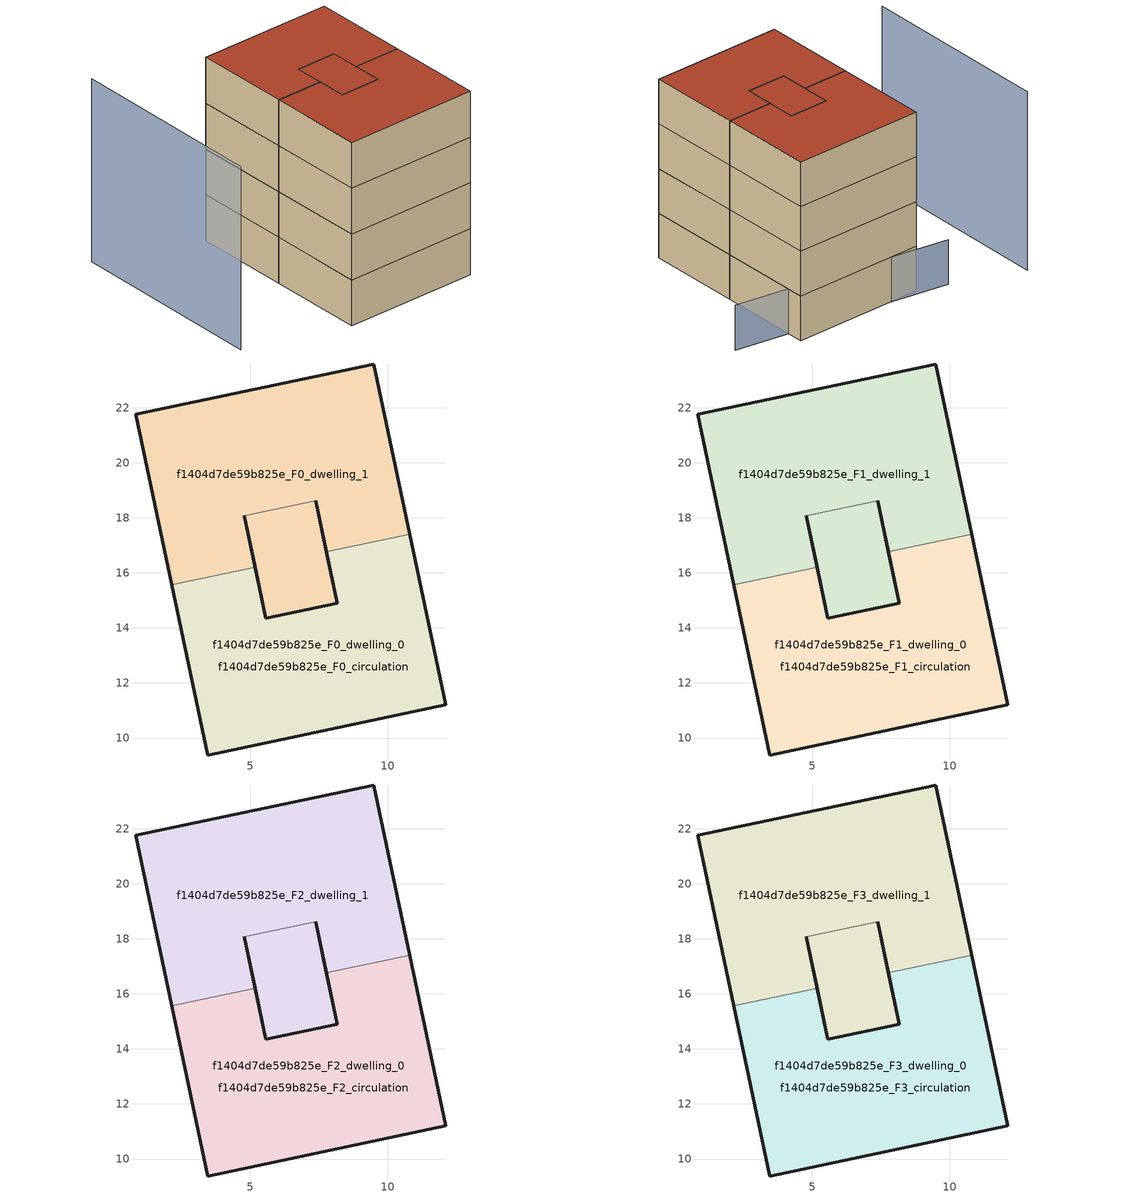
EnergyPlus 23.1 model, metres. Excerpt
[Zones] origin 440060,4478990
f1404d7de59b825e_F0_dwelling_0
 floor ground (EU_floor_Construction): 10.8,17.41 12.11,11.22 3.45,9.38 2.14,15.57 5.17,16.21 5.56,14.36 8.16,14.91 8.02,15.55 7.77,16.76 z0; 7.37,18.62 8.02,15.55 8.16,14.91 5.56,14.36 5.17,16.21 4.78,18.07 z0
 wall outside (EU_wall_Construction): 7.77,16.76 8.16,14.91 5.56,14.36 5.17,16.21 / 2.14,15.57 3.45,9.38 12.11,11.22 10.8,17.41 z0:3
 wall to f1404d7de59b825e_F0_dwelling_1 (EU_wall_Construction): 10.8,17.41 7.77,16.76 / 5.17,16.21 2.14,15.57 z0:3
f1404d7de59b825e_F0_dwelling_1
 floor ground (EU_floor_Construction): 9.49,23.59 10.8,17.41 7.77,16.76 7.37,18.62 4.78,18.07 5.17,16.21 2.14,15.57 0.83,21.76 z0; 7.37,18.62 8.16,14.91 5.56,14.36 5.17,16.21 4.78,18.07 z0
 wall outside (EU_wall_Construction): 5.17,16.21 4.78,18.07 / 7.37,18.62 7.77,16.76 / 10.8,17.41 9.49,23.59 0.83,21.76 2.14,15.57 z0:3
 wall to f1404d7de59b825e_F0_circulation (EU_wall_Construction): 4.78,18.07 7.37,18.62 z0:3
f1404d7de59b825e_F0_circulation
 floor ground (EU_floor_Construction): 7.37,18.62 7.77,16.76 8.02,15.55 8.16,14.91 5.56,14.36 5.17,16.21 4.78,18.07 z0; 10.8,17.41 12.11,11.22 3.45,9.38 2.14,15.57 5.17,16.21 5.56,14.36 8.16,14.91 8.02,15.55 7.77,16.76 z0; 9.49,23.59 10.8,17.41 7.77,16.76 7.37,18.62 4.78,18.07 5.17,16.21 2.14,15.57 0.83,21.76 z0
 wall outside (EU_wall_Construction): 4.78,18.07 5.56,14.36 8.16,14.91 7.37,18.62 z0:3
f1404d7de59b825e_F1_dwelling_0
 floor outside (EU_floor_Construction): 10.8,17.41 12.11,11.22 3.45,9.38 2.14,15.57 5.17,16.21 5.56,14.36 8.16,14.91 8.02,15.55 7.77,16.76 z3
 floor to f1404d7de59b825e_F0_dwelling_0 (EU_floor_Construction): 7.37,18.62 7.9,16.12 8.14,15.01 8.16,14.91 5.56,14.36 5.17,16.21 4.78,18.07 z3
 wall outside (EU_wall_Construction): 7.77,16.76 8.16,14.91 5.56,14.36 5.17,16.21 / 2.14,15.57 3.45,9.38 12.11,11.22 10.8,17.41 z3:6
 wall to f1404d7de59b825e_F1_dwelling_1 (EU_wall_Construction): 10.8,17.41 7.77,16.76 / 5.17,16.21 2.14,15.57 z3:6
f1404d7de59b825e_F1_dwelling_1
 floor to f1404d7de59b825e_F0_dwelling_1 (EU_floor_Construction): 9.49,23.59 10.8,17.41 7.77,16.76 7.37,18.62 4.78,18.07 5.17,16.21 2.14,15.57 0.83,21.76 z3; 7.37,18.62 8.16,14.91 5.56,14.36 5.17,16.21 4.78,18.07 z3
 wall outside (EU_wall_Construction): 5.17,16.21 4.78,18.07 / 7.37,18.62 7.77,16.76 / 10.8,17.41 9.49,23.59 0.83,21.76 2.14,15.57 z3:6
 wall to f1404d7de59b825e_F1_circulation (EU_wall_Construction): 4.78,18.07 7.37,18.62 z3:6
f1404d7de59b825e_F1_circulation
 floor outside (EU_floor_Construction): 9.49,23.59 10.8,17.41 7.77,16.76 7.37,18.62 4.78,18.07 5.17,16.21 2.14,15.57 0.83,21.76 z3
 floor to f1404d7de59b825e_F0_circulation (EU_floor_Construction): 7.37,18.62 7.77,16.76 8.02,15.55 8.16,14.91 5.56,14.36 5.17,16.21 4.78,18.07 z3; 10.8,17.41 12.11,11.22 3.45,9.38 2.14,15.57 5.17,16.21 5.56,14.36 8.16,14.91 8.02,15.55 7.77,16.76 z3
 wall outside (EU_wall_Construction): 4.78,18.07 5.56,14.36 8.16,14.91 7.37,18.62 z3:6
f1404d7de59b825e_F2_dwelling_0
 floor outside (EU_floor_Construction): 10.8,17.41 12.11,11.22 3.45,9.38 2.14,15.57 5.17,16.21 5.56,14.36 8.16,14.91 8.02,15.55 7.77,16.76 z6
 floor to f1404d7de59b825e_F1_dwelling_0 (EU_floor_Construction): 7.37,18.62 7.9,16.12 8.14,15.01 8.16,14.91 5.56,14.36 5.17,16.21 4.78,18.07 z6
 wall outside (EU_wall_Construction): 7.77,16.76 8.16,14.91 5.56,14.36 5.17,16.21 / 2.14,15.57 3.45,9.38 12.11,11.22 10.8,17.41 z6:9
 wall to f1404d7de59b825e_F2_dwelling_1 (EU_wall_Construction): 10.8,17.41 7.77,16.76 / 5.17,16.21 2.14,15.57 z6:9
f1404d7de59b825e_F2_dwelling_1
 floor to f1404d7de59b825e_F1_dwelling_1 (EU_floor_Construction): 9.49,23.59 10.8,17.41 7.77,16.76 7.37,18.62 4.78,18.07 5.17,16.21 2.14,15.57 0.83,21.76 z6; 7.37,18.62 8.16,14.91 5.56,14.36 5.17,16.21 4.78,18.07 z6
 wall outside (EU_wall_Construction): 5.17,16.21 4.78,18.07 / 7.37,18.62 7.77,16.76 / 10.8,17.41 9.49,23.59 0.83,21.76 2.14,15.57 z6:9
 wall to f1404d7de59b825e_F2_circulation (EU_wall_Construction): 4.78,18.07 7.37,18.62 z6:9
f1404d7de59b825e_F2_circulation
 floor outside (EU_floor_Construction): 9.49,23.59 10.8,17.41 7.77,16.76 7.37,18.62 4.78,18.07 5.17,16.21 2.14,15.57 0.83,21.76 z6
 floor to f1404d7de59b825e_F1_circulation (EU_floor_Construction): 7.37,18.62 7.77,16.76 8.02,15.55 8.16,14.91 5.56,14.36 5.17,16.21 4.78,18.07 z6; 10.8,17.41 12.11,11.22 3.45,9.38 2.14,15.57 5.17,16.21 5.56,14.36 8.16,14.91 8.02,15.55 7.77,16.76 z6
 wall outside (EU_wall_Construction): 4.78,18.07 5.56,14.36 8.16,14.91 7.37,18.62 z6:9
f1404d7de59b825e_F3_dwelling_0
 floor outside (EU_floor_Construction): 10.8,17.41 12.11,11.22 3.45,9.38 2.14,15.57 5.17,16.21 5.56,14.36 8.16,14.91 8.02,15.55 7.77,16.76 z9
 floor to f1404d7de59b825e_F2_dwelling_0 (EU_floor_Construction): 7.37,18.62 7.9,16.12 8.14,15.01 8.16,14.91 5.56,14.36 5.17,16.21 4.78,18.07 z9
 wall outside (EU_wall_Construction): 7.77,16.76 8.16,14.91 5.56,14.36 5.17,16.21 / 2.14,15.57 3.45,9.38 12.11,11.22 10.8,17.41 z9:12
 wall to f1404d7de59b825e_F3_dwelling_1 (EU_wall_Construction): 10.8,17.41 7.77,16.76 / 5.17,16.21 2.14,15.57 z9:12
 roof outside (EU_roof_Construction): 8.16,14.91 8.02,15.55 7.37,18.62 4.78,18.07 5.17,16.21 5.56,14.36 z12; 12.11,11.22 10.8,17.41 7.77,16.76 8.02,15.55 8.16,14.91 5.56,14.36 5.17,16.21 2.14,15.57 3.45,9.38 z12
f1404d7de59b825e_F3_dwelling_1
 floor to f1404d7de59b825e_F2_dwelling_1 (EU_floor_Construction): 9.49,23.59 10.8,17.41 7.77,16.76 7.37,18.62 4.78,18.07 5.17,16.21 2.14,15.57 0.83,21.76 z9; 7.37,18.62 8.16,14.91 5.56,14.36 5.17,16.21 4.78,18.07 z9
 wall outside (EU_wall_Construction): 5.17,16.21 4.78,18.07 / 7.37,18.62 7.77,16.76 / 10.8,17.41 9.49,23.59 0.83,21.76 2.14,15.57 z9:12
 wall to f1404d7de59b825e_F3_circulation (EU_wall_Construction): 4.78,18.07 7.37,18.62 z9:12
 roof outside (EU_roof_Construction): 8.16,14.91 7.37,18.62 4.78,18.07 5.17,16.21 5.56,14.36 z12; 10.8,17.41 9.49,23.59 0.83,21.76 2.14,15.57 5.17,16.21 4.78,18.07 7.37,18.62 7.77,16.76 z12
f1404d7de59b825e_F3_circulation
 floor outside (EU_floor_Construction): 9.49,23.59 10.8,17.41 7.77,16.76 7.37,18.62 4.78,18.07 5.17,16.21 2.14,15.57 0.83,21.76 z9
 floor to f1404d7de59b825e_F2_circulation (EU_floor_Construction): 7.37,18.62 7.77,16.76 8.02,15.55 8.16,14.91 5.56,14.36 5.17,16.21 4.78,18.07 z9; 10.8,17.41 12.11,11.22 3.45,9.38 2.14,15.57 5.17,16.21 5.56,14.36 8.16,14.91 8.02,15.55 7.77,16.76 z9
 wall outside (EU_wall_Construction): 4.78,18.07 5.56,14.36 8.16,14.91 7.37,18.62 z9:12
 roof outside (EU_roof_Construction): 8.16,14.91 8.02,15.55 7.77,16.76 7.37,18.62 4.78,18.07 5.17,16.21 5.56,14.36 z12; 12.11,11.22 10.8,17.41 7.77,16.76 8.02,15.55 8.16,14.91 5.56,14.36 5.17,16.21 2.14,15.57 3.45,9.38 z12; 10.8,17.41 9.49,23.59 0.83,21.76 2.14,15.57 5.17,16.21 4.78,18.07 7.37,18.62 7.77,16.76 z12
shading: -5.98,22.77 -3.36,10.03 z0:12; 13.36,22.71 -1.18,21.99 z0:3
[Building]
EU S2 Campaign: North Axis=0; Terrain=City; Solar Distribution=FullExterior
[Site:Location]
Madrid: Latitude=40.5; Longitude=-3.5; Time Zone=1; Elevation=609
[SizingPeriod:WeatherFileDays]
AnnualSizingPeriod: Begin Month=1; Begin Day of Month=1; End Month=12; End Day of Month=31; Day of Week for Start Day=Monday; Use Weather File Daylight Saving Period=No; Use Weather File Rain and Snow Indicators=No
[MATERIAL]
EU_InternalMass_Material: Roughness=MediumRough; Thickness=0.1; Conductivity=1; Density=1800; Specific Heat=900; Thermal Absorptance=0.9; Solar Absorptance=0.7; Visible Absorptance=0.7
[MATERIAL:NOMASS] Roughness=MediumRough; Thermal Absorptance=0.9; Solar Absorptance=0.7; Visible Absorptance=0.7
Name | Thermal Resistance
EU_wall_NoMass | 1.60022
EU_roof_NoMass | 1.57597
EU_floor_NoMass | 0.470652
[CONSTRUCTION]
EU_wall_Construction: EU_wall_NoMass
EU_roof_Construction: EU_roof_NoMass
EU_floor_Construction: EU_floor_NoMass
EU_InternalMass_Construction: EU_InternalMass_Material
[ZONE] Type=1; Multiplier=1; Ceiling Height=autocalculate; Floor Area=autocalculate; Part of Total Floor Area=Yes
Name | Volume
f1404d7de59b825e_F0_dwelling_0; f1404d7de59b825e_F0_dwelling_1; f1404d7de59b825e_F1_dwelling_1; f1404d7de59b825e_F2_dwelling_1; f1404d7de59b825e_F3_dwelling_1 | 183.069
f1404d7de59b825e_F1_dwelling_0; f1404d7de59b825e_F2_dwelling_0; f1404d7de59b825e_F3_dwelling_0 | 183.07
f1404d7de59b825e_F0_circulation; f1404d7de59b825e_F1_circulation; f1404d7de59b825e_F2_circulation; f1404d7de59b825e_F3_circulation | 335.906
[INTERNALMASS] Construction=EU_InternalMass_Construction; Surface Area=50.9458
Name | Zone or ZoneList
f1404d7de59b825e_F0_dwelling_0_EU_InternalMass | f1404d7de59b825e_F0_dwelling_0
f1404d7de59b825e_F0_dwelling_1_EU_InternalMass | f1404d7de59b825e_F0_dwelling_1
f1404d7de59b825e_F1_dwelling_0_EU_InternalMass | f1404d7de59b825e_F1_dwelling_0
f1404d7de59b825e_F1_dwelling_1_EU_InternalMass | f1404d7de59b825e_F1_dwelling_1
f1404d7de59b825e_F2_dwelling_0_EU_InternalMass | f1404d7de59b825e_F2_dwelling_0
f1404d7de59b825e_F2_dwelling_1_EU_InternalMass | f1404d7de59b825e_F2_dwelling_1
f1404d7de59b825e_F3_dwelling_0_EU_InternalMass | f1404d7de59b825e_F3_dwelling_0
f1404d7de59b825e_F3_dwelling_1_EU_InternalMass | f1404d7de59b825e_F3_dwelling_1
[OTHEREQUIPMENT] Fuel Type=Electricity; Design Level Calculation Method=Watts/Area; Power per Zone Floor Area=1; Fraction Latent=0; Fraction Radiant=0; Fraction Lost=0; Carbon Dioxide Generation Rate=0; EndUse Subcategory=EU_Step8_InternalGains
Name | Zone or ZoneList or Space or SpaceList | Schedule
EU_Step8_InternalGain_f1404d7de59b825e_F0_dwelling_0_f000 | f1404d7de59b825e_F0_dwelling_0 | EU_Step8_GainSchedule_f1404d7de59b825e_F0_dwelling_0_f000
EU_Step8_InternalGain_f1404d7de59b825e_F0_dwelling_1_f000 | f1404d7de59b825e_F0_dwelling_1 | EU_Step8_GainSchedule_f1404d7de59b825e_F0_dwelling_1_f000
EU_Step8_InternalGain_f1404d7de59b825e_F1_dwelling_0_f000 | f1404d7de59b825e_F1_dwelling_0 | EU_Step8_GainSchedule_f1404d7de59b825e_F1_dwelling_0_f000
EU_Step8_InternalGain_f1404d7de59b825e_F1_dwelling_1_f000 | f1404d7de59b825e_F1_dwelling_1 | EU_Step8_GainSchedule_f1404d7de59b825e_F1_dwelling_1_f000
EU_Step8_InternalGain_f1404d7de59b825e_F2_dwelling_0_f000 | f1404d7de59b825e_F2_dwelling_0 | EU_Step8_GainSchedule_f1404d7de59b825e_F2_dwelling_0_f000
EU_Step8_InternalGain_f1404d7de59b825e_F2_dwelling_1_f000 | f1404d7de59b825e_F2_dwelling_1 | EU_Step8_GainSchedule_f1404d7de59b825e_F2_dwelling_1_f000
EU_Step8_InternalGain_f1404d7de59b825e_F3_dwelling_0_f000 | f1404d7de59b825e_F3_dwelling_0 | EU_Step8_GainSchedule_f1404d7de59b825e_F3_dwelling_0_f000
EU_Step8_InternalGain_f1404d7de59b825e_F3_dwelling_1_f000 | f1404d7de59b825e_F3_dwelling_1 | EU_Step8_GainSchedule_f1404d7de59b825e_F3_dwelling_1_f000
[ZONEINFILTRATION:DESIGNFLOWRATE] Schedule=EU_AlwaysOn; Design Flow Rate Calculation Method=Flow/Area; Flow Rate per Floor Area=0.0005; Constant Term Coefficient=1; Temperature Term Coefficient=0; Velocity Term Coefficient=0; Velocity Squared Term Coefficient=0
Name | Zone or ZoneList or Space or SpaceList
EU_Circulation_Infiltration_f1404d7de59b825e_F0_circulation | f1404d7de59b825e_F0_circulation
EU_Circulation_Infiltration_f1404d7de59b825e_F1_circulation | f1404d7de59b825e_F1_circulation
EU_Circulation_Infiltration_f1404d7de59b825e_F2_circulation | f1404d7de59b825e_F2_circulation
EU_Circulation_Infiltration_f1404d7de59b825e_F3_circulation | f1404d7de59b825e_F3_circulation
[ZONEVENTILATION:DESIGNFLOWRATE] Schedule=EU_AlwaysOn; Design Flow Rate Calculation Method=AirChanges/Hour; Air Changes per Hour=0.480704; Ventilation Type=Natural; Fan Pressure Rise=0; Fan Total Efficiency=1; Constant Term Coefficient=1; Temperature Term Coefficient=0; Velocity Term Coefficient=0; Velocity Squared Term Coefficient=0; Minimum Indoor Temperature=-100; Maximum Indoor Temperature=100; Delta Temperature=-100; Minimum Outdoor Temperature=-100; Maximum Outdoor Temperature=100; Maximum Wind Speed=40
Name | Zone or ZoneList or Space or SpaceList
EU_ConstantAir_f1404d7de59b825e_F0_dwelling_0 | f1404d7de59b825e_F0_dwelling_0
EU_ConstantAir_f1404d7de59b825e_F0_dwelling_1 | f1404d7de59b825e_F0_dwelling_1
EU_ConstantAir_f1404d7de59b825e_F1_dwelling_0 | f1404d7de59b825e_F1_dwelling_0
EU_ConstantAir_f1404d7de59b825e_F1_dwelling_1 | f1404d7de59b825e_F1_dwelling_1
EU_ConstantAir_f1404d7de59b825e_F2_dwelling_0 | f1404d7de59b825e_F2_dwelling_0
EU_ConstantAir_f1404d7de59b825e_F2_dwelling_1 | f1404d7de59b825e_F2_dwelling_1
EU_ConstantAir_f1404d7de59b825e_F3_dwelling_0 | f1404d7de59b825e_F3_dwelling_0
EU_ConstantAir_f1404d7de59b825e_F3_dwelling_1 | f1404d7de59b825e_F3_dwelling_1
[HVACTEMPLATE:THERMOSTAT] Constant Heating Setpoint=20; Constant Cooling Setpoint=50
EU_HeatOnly_f1404d7de59b825e_F0_dwelling_0; EU_HeatOnly_f1404d7de59b825e_F0_dwelling_1; EU_HeatOnly_f1404d7de59b825e_F1_dwelling_0; EU_HeatOnly_f1404d7de59b825e_F1_dwelling_1; EU_HeatOnly_f1404d7de59b825e_F2_dwelling_0; EU_HeatOnly_f1404d7de59b825e_F2_dwelling_1; EU_HeatOnly_f1404d7de59b825e_F3_dwelling_0; EU_HeatOnly_f1404d7de59b825e_F3_dwelling_1
[HVACTEMPLATE:ZONE:IDEALLOADSAIRSYSTEM] System Availability Schedule=EU_AlwaysOn; Maximum Heating Supply Air Temperature=50; Minimum Cooling Supply Air Temperature=13; Maximum Heating Supply Air Humidity Ratio=0.0156; Minimum Cooling Supply Air Humidity Ratio=0.0077; Heating Limit=NoLimit; Cooling Limit=NoLimit; Heating Availability Schedule=EU_AlwaysOn; Cooling Availability Schedule=EU_CoolingOff; Dehumidification Control Type=ConstantSensibleHeatRatio; Cooling Sensible Heat Ratio=0.7; Dehumidification Setpoint=60; Humidification Control Type=None; Humidification Setpoint=30; Outdoor Air Method=None; Outdoor Air Flow Rate per Person=0.00944; Outdoor Air Flow Rate per Zone Floor Area=0; Outdoor Air Flow Rate per Zone=0; Demand Controlled Ventilation Type=None; Outdoor Air Economizer Type=NoEconomizer; Heat Recovery Type=None; Sensible Heat Recovery Effectiveness=0.7; Latent Heat Recovery Effectiveness=0.65
Name | Template Thermostat
f1404d7de59b825e_F0_dwelling_0 | EU_HeatOnly_f1404d7de59b825e_F0_dwelling_0
f1404d7de59b825e_F0_dwelling_1 | EU_HeatOnly_f1404d7de59b825e_F0_dwelling_1
f1404d7de59b825e_F1_dwelling_0 | EU_HeatOnly_f1404d7de59b825e_F1_dwelling_0
f1404d7de59b825e_F1_dwelling_1 | EU_HeatOnly_f1404d7de59b825e_F1_dwelling_1
f1404d7de59b825e_F2_dwelling_0 | EU_HeatOnly_f1404d7de59b825e_F2_dwelling_0
f1404d7de59b825e_F2_dwelling_1 | EU_HeatOnly_f1404d7de59b825e_F2_dwelling_1
f1404d7de59b825e_F3_dwelling_0 | EU_HeatOnly_f1404d7de59b825e_F3_dwelling_0
f1404d7de59b825e_F3_dwelling_1 | EU_HeatOnly_f1404d7de59b825e_F3_dwelling_1
[SIZING:ZONE] Zone Cooling Design Supply Air Temperature Input Method=SupplyAirTemperature; Zone Cooling Design Supply Air Temperature=13; Zone Heating Design Supply Air Temperature Input Method=SupplyAirTemperature; Zone Heating Design Supply Air Temperature=50; Zone Cooling Design Supply Air Humidity Ratio=0.008; Zone Heating Design Supply Air Humidity Ratio=0.008; Cooling Design Air Flow Method=DesignDay; Cooling Design Air Flow Rate=0; Cooling Minimum Air Flow per Zone Floor Area=0.000762; Cooling Minimum Air Flow=0; Cooling Minimum Air Flow Fraction=0.2; Heating Design Air Flow Method=DesignDay; Heating Design Air Flow Rate=0; Heating Maximum Air Flow per Zone Floor Area=0.002032; Heating Maximum Air Flow=0.141576; Heating Maximum Air Flow Fraction=0.3; Account for Dedicated Outdoor Air System=No; Dedicated Outdoor Air System Control Strategy=NeutralSupplyAir; Dedicated Outdoor Air Low Setpoint Temperature for Design=autosize; Dedicated Outdoor Air High Setpoint Temperature for Design=autosize; Zone Load Sizing Method=Sensible Load Only No Latent Load; Zone Latent Cooling Design Supply Air Humidity Ratio Input Method=HumidityRatioDifference; Zone Cooling Design Supply Air Humidity Ratio Difference=0.005; Zone Latent Heating Design Supply Air Humidity Ratio Input Method=HumidityRatioDifference; Zone Humidification Design Supply Air Humidity Ratio Difference=0.005
f1404d7de59b825e_F0_dwelling_0; f1404d7de59b825e_F0_dwelling_1; f1404d7de59b825e_F1_dwelling_0; f1404d7de59b825e_F1_dwelling_1; f1404d7de59b825e_F2_dwelling_0; f1404d7de59b825e_F2_dwelling_1; f1404d7de59b825e_F3_dwelling_0; f1404d7de59b825e_F3_dwelling_1
[SCHEDULE:CONSTANT]
Name | Hourly Value
EU_AlwaysOn | 1
EU_CoolingOff | 0
[SCHEDULE:FILE] Column Number=1; Rows to Skip at Top=0; Number of Hours of Data=8760; Column Separator=Comma; Interpolate to Timestep=No; Minutes per Item=60; Adjust Schedule for Daylight Savings=Yes
Name | File
EU_Step8_GainSchedule_f1404d7de59b825e_F0_dwelling_0_f000 | ../../schedules/f1404d7de59b825e/f1404d7de59b825e_F0_dwelling_0_f000_gain.csv
EU_Step8_GainSchedule_f1404d7de59b825e_F0_dwelling_1_f000 | ../../schedules/f1404d7de59b825e/f1404d7de59b825e_F0_dwelling_1_f000_gain.csv
EU_Step8_GainSchedule_f1404d7de59b825e_F1_dwelling_0_f000 | ../../schedules/f1404d7de59b825e/f1404d7de59b825e_F1_dwelling_0_f000_gain.csv
EU_Step8_GainSchedule_f1404d7de59b825e_F1_dwelling_1_f000 | ../../schedules/f1404d7de59b825e/f1404d7de59b825e_F1_dwelling_1_f000_gain.csv
EU_Step8_GainSchedule_f1404d7de59b825e_F2_dwelling_0_f000 | ../../schedules/f1404d7de59b825e/f1404d7de59b825e_F2_dwelling_0_f000_gain.csv
EU_Step8_GainSchedule_f1404d7de59b825e_F2_dwelling_1_f000 | ../../schedules/f1404d7de59b825e/f1404d7de59b825e_F2_dwelling_1_f000_gain.csv
EU_Step8_GainSchedule_f1404d7de59b825e_F3_dwelling_0_f000 | ../../schedules/f1404d7de59b825e/f1404d7de59b825e_F3_dwelling_0_f000_gain.csv
EU_Step8_GainSchedule_f1404d7de59b825e_F3_dwelling_1_f000 | ../../schedules/f1404d7de59b825e/f1404d7de59b825e_F3_dwelling_1_f000_gain.csv
